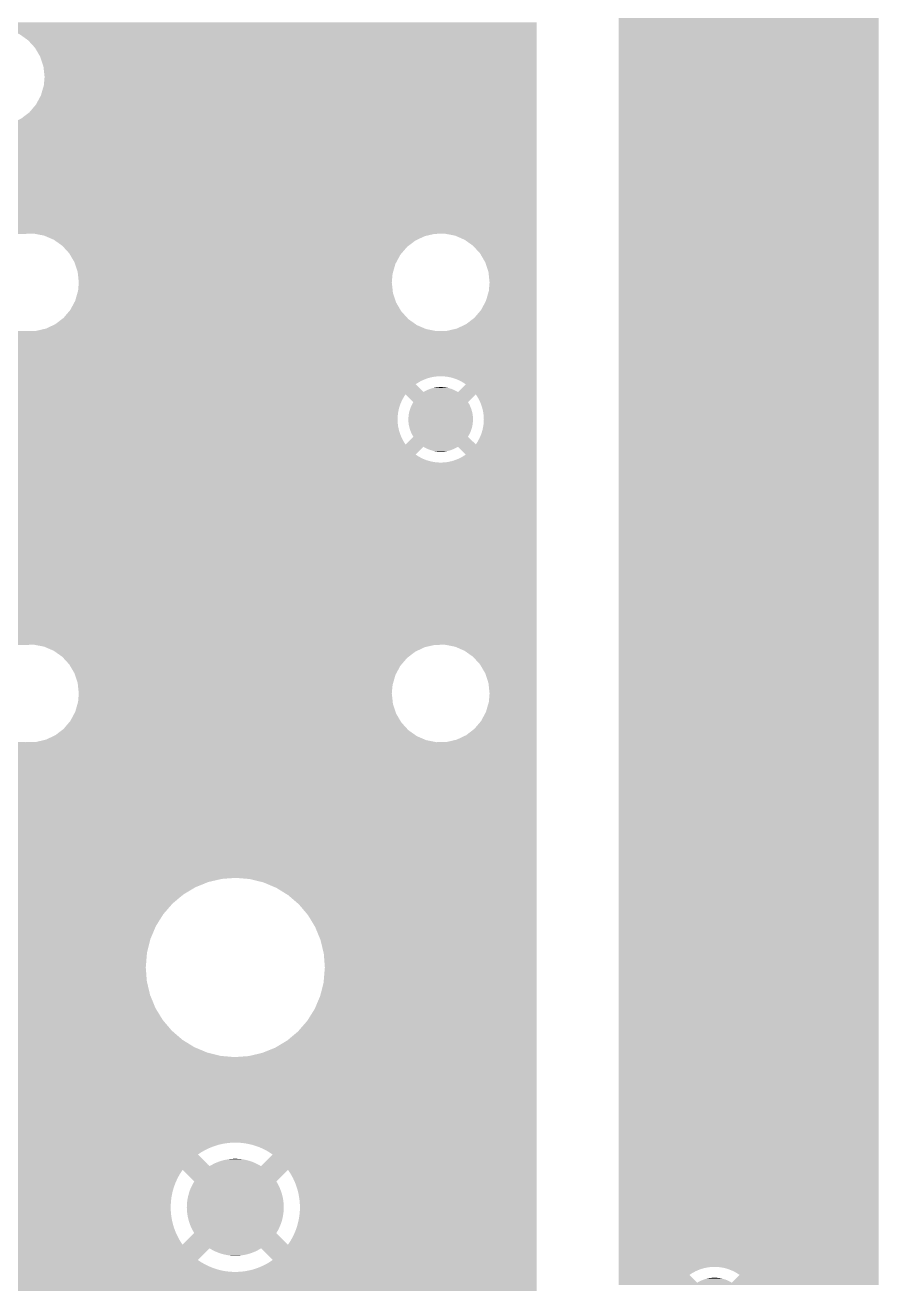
# Model space of a CAD drawing. Extents: x 295 to 953, y 10 to 290.
# Drawn here: x 589.44 to 606.86, y 189.4 to 215.06 of the extents above; entities that cross this region are included whole.
import ezdxf

# ---------------------------------------------------------------- set-up
doc = ezdxf.new("R2010")
doc.units = 0
doc.header["$LTSCALE"] = 5
doc.header["$MEASUREMENT"] = 0
doc.layers.add('GND1', color=7, linetype='CONTINUOUS')

msp = doc.modelspace()

# ---------------------------------------------------------------- linework, layer by layer
at = {"layer": 'GND1'}
for points in [[(601.548, 189.742), (601.548, 221.511), (606.856, 189.742), (606.856, 221.511)], [(530.862, 215.002), (530.759, 215.123), (599.871, 215.002), (599.871, 215.123)], [(589.13, 214.962), (588.923, 215.002), (599.871, 214.962), (599.871, 215.002)], [(589.324, 214.878), (589.13, 214.962), (599.871, 214.878), (599.871, 214.962)], [(589.495, 214.756), (589.324, 214.878), (599.871, 214.756), (599.871, 214.878)], [(589.638, 214.601), (589.495, 214.756), (599.871, 214.601), (599.871, 214.756)], [(589.744, 214.419), (589.638, 214.601), (599.871, 214.419), (599.871, 214.601)], [(589.81, 214.218), (589.744, 214.419), (599.871, 214.218), (599.871, 214.419)], [(589.833, 214.009), (589.81, 214.218), (599.871, 214.009), (599.871, 214.218)], [(589.758, 213.631), (589.817, 213.834), (599.871, 213.631), (599.871, 213.834)], [(589.817, 213.834), (589.833, 214.009), (599.871, 213.834), (599.871, 214.009)], [(589.658, 213.445), (589.758, 213.631), (599.871, 213.445), (599.871, 213.631)], [(589.354, 213.157), (589.522, 213.285), (599.871, 213.157), (599.871, 213.285)], [(589.522, 213.285), (589.658, 213.445), (599.871, 213.285), (599.871, 213.445)], [(588.958, 213.019), (589.163, 213.067), (599.871, 213.019), (599.871, 213.067)], [(589.163, 213.067), (589.354, 213.157), (599.871, 213.067), (599.871, 213.157)], [(586.318, 212.821), (586.254, 213.015), (599.871, 212.821), (599.871, 213.015)], [(586.34, 212.612), (586.318, 212.821), (599.871, 212.612), (599.871, 212.821)], [(588.747, 213.015), (588.958, 213.019), (599.871, 213.015), (599.871, 213.019)], [(586.325, 212.437), (586.34, 212.612), (599.871, 212.437), (599.871, 212.612)], [(586.266, 212.234), (586.325, 212.437), (599.871, 212.234), (599.871, 212.437)], [(586.029, 211.888), (586.166, 212.048), (599.871, 211.888), (599.871, 212.048)], [(586.166, 212.048), (586.266, 212.234), (599.871, 212.048), (599.871, 212.234)], [(585.671, 211.67), (585.862, 211.76), (599.871, 211.67), (599.871, 211.76)], [(585.862, 211.76), (586.029, 211.888), (599.871, 211.76), (599.871, 211.888)], [(525.272, 210.811), (525.272, 211.618), (599.871, 210.811), (599.871, 211.618)], [(585.255, 211.618), (585.466, 211.622), (599.871, 211.618), (599.871, 211.622)], [(585.466, 211.622), (585.671, 211.67), (599.871, 211.622), (599.871, 211.67)], [(577.067, 210.807), (577.048, 210.811), (589.411, 210.807), (589.621, 210.811)], [(589.64, 210.807), (589.621, 210.811), (597.793, 210.807), (598.003, 210.811)], [(589.828, 210.771), (589.64, 210.807), (597.634, 210.771), (597.793, 210.807)], [(589.854, 210.759), (589.828, 210.771), (597.587, 210.759), (597.634, 210.771)], [(590.022, 210.687), (589.854, 210.759), (597.434, 210.687), (597.587, 210.759)], [(598.21, 210.771), (598.003, 210.811), (599.871, 210.771), (599.871, 210.811)], [(598.404, 210.687), (598.21, 210.771), (599.871, 210.687), (599.871, 210.771)], [(590.047, 210.669), (590.022, 210.687), (597.397, 210.669), (597.434, 210.687)], [(590.194, 210.565), (590.047, 210.669), (597.26, 210.565), (597.397, 210.669)], [(590.216, 210.541), (590.194, 210.565), (597.229, 210.541), (597.26, 210.565)], [(590.336, 210.41), (590.216, 210.541), (597.117, 210.41), (597.229, 210.541)], [(598.576, 210.565), (598.404, 210.687), (599.871, 210.565), (599.871, 210.687)], [(598.718, 210.41), (598.576, 210.565), (599.871, 210.41), (599.871, 210.565)], [(590.353, 210.381), (590.336, 210.41), (597.092, 210.381), (597.117, 210.41)], [(590.443, 210.228), (590.353, 210.381), (597.01, 210.228), (597.092, 210.381)], [(590.454, 210.195), (590.443, 210.228), (596.992, 210.195), (597.01, 210.228)], [(598.825, 210.228), (598.718, 210.41), (599.871, 210.228), (599.871, 210.41)], [(598.891, 210.027), (598.825, 210.228), (599.871, 210.027), (599.871, 210.228)], [(590.509, 210.027), (590.454, 210.195), (596.944, 210.027), (596.992, 210.195)], [(590.512, 209.993), (590.509, 210.027), (596.934, 209.993), (596.944, 210.027)], [(590.531, 209.818), (590.512, 209.993), (596.918, 209.818), (596.934, 209.993)], [(598.913, 209.818), (598.891, 210.027), (599.871, 209.818), (599.871, 210.027)], [(590.516, 209.643), (590.531, 209.818), (596.937, 209.643), (596.918, 209.818)], [(598.898, 209.643), (598.913, 209.818), (599.871, 209.643), (599.871, 209.818)], [(590.439, 209.408), (590.457, 209.44), (597.006, 209.408), (596.996, 209.44)], [(590.457, 209.44), (590.505, 209.608), (596.996, 209.44), (596.94, 209.608)], [(590.505, 209.608), (590.516, 209.643), (596.94, 209.608), (596.937, 209.643)], [(598.739, 209.254), (598.839, 209.44), (599.871, 209.254), (599.871, 209.44)], [(598.839, 209.44), (598.898, 209.643), (599.871, 209.44), (599.871, 209.643)], [(590.22, 209.094), (590.332, 209.226), (597.233, 209.094), (597.113, 209.226)], [(590.332, 209.226), (590.357, 209.254), (597.113, 209.226), (597.096, 209.254)], [(590.357, 209.254), (590.439, 209.408), (597.096, 209.254), (597.006, 209.408)], [(598.602, 209.094), (598.739, 209.254), (599.871, 209.094), (599.871, 209.254)], [(589.862, 208.876), (590.015, 208.948), (597.595, 208.876), (597.427, 208.948)], [(590.015, 208.948), (590.053, 208.966), (597.427, 208.948), (597.402, 208.966)], [(590.053, 208.966), (590.189, 209.07), (597.402, 208.966), (597.255, 209.07)], [(590.189, 209.07), (590.22, 209.094), (597.255, 209.07), (597.233, 209.094)], [(598.244, 208.876), (598.435, 208.966), (599.871, 208.876), (599.871, 208.966)], [(598.435, 208.966), (598.602, 209.094), (599.871, 208.966), (599.871, 209.094)], [(540.915, 208.63), (540.852, 208.824), (599.871, 208.63), (599.871, 208.824)], [(576.873, 208.824), (577.084, 208.828), (589.446, 208.824), (589.427, 208.828)], [(589.446, 208.824), (589.657, 208.828), (597.828, 208.824), (597.809, 208.828)], [(589.657, 208.828), (589.815, 208.865), (597.809, 208.828), (597.621, 208.865)], [(589.815, 208.865), (589.862, 208.876), (597.621, 208.865), (597.595, 208.876)], [(597.828, 208.824), (598.039, 208.828), (599.871, 208.824), (599.871, 208.828)], [(598.039, 208.828), (598.244, 208.876), (599.871, 208.828), (599.871, 208.876)], [(540.938, 208.421), (540.915, 208.63), (599.871, 208.421), (599.871, 208.63)], [(540.922, 208.246), (540.938, 208.421), (599.871, 208.246), (599.871, 208.421)], [(540.863, 208.043), (540.922, 208.246), (599.871, 208.043), (599.871, 208.246)], [(540.849, 208.017), (540.863, 208.043), (599.871, 208.017), (599.871, 208.043)], [(577.255, 207.977), (577.048, 208.017), (599.871, 207.977), (599.871, 208.017)], [(577.425, 207.903), (577.255, 207.977), (599.871, 207.903), (599.871, 207.977)], [(577.434, 207.9), (577.425, 207.903), (597.834, 207.9), (597.896, 207.903)], [(577.449, 207.893), (577.434, 207.9), (597.782, 207.893), (597.834, 207.9)], [(598.021, 207.897), (597.959, 207.903), (599.871, 207.897), (599.871, 207.903)], [(598.083, 207.888), (598.021, 207.897), (599.871, 207.888), (599.871, 207.897)], [(577.451, 207.892), (577.449, 207.893), (597.771, 207.892), (597.782, 207.893)], [(577.469, 207.879), (577.451, 207.892), (597.71, 207.879), (597.771, 207.892)], [(577.492, 207.863), (577.469, 207.879), (597.65, 207.863), (597.71, 207.879)], [(577.522, 207.841), (577.492, 207.863), (597.591, 207.841), (597.65, 207.863)], [(577.557, 207.816), (577.522, 207.841), (597.533, 207.816), (597.591, 207.841)], [(577.599, 207.787), (577.557, 207.816), (597.478, 207.787), (597.533, 207.816)], [(577.621, 207.771), (577.599, 207.787), (597.452, 207.771), (597.478, 207.787)], [(577.637, 207.754), (577.621, 207.771), (597.424, 207.754), (597.452, 207.771)], [(577.649, 207.74), (577.637, 207.754), (597.405, 207.74), (597.424, 207.754)], [(577.763, 207.616), (577.649, 207.74), (597.529, 207.616), (597.405, 207.74)], [(597.661, 207.631), (597.694, 207.645), (598.171, 207.631), (598.136, 207.645)], [(597.694, 207.645), (597.712, 207.65), (598.136, 207.645), (598.121, 207.65)], [(597.712, 207.65), (597.746, 207.661), (598.121, 207.65), (598.083, 207.661)], [(597.746, 207.661), (597.765, 207.665), (598.083, 207.661), (598.068, 207.665)], [(597.765, 207.665), (597.799, 207.673), (598.068, 207.665), (598.03, 207.673)], [(597.799, 207.673), (597.82, 207.675), (598.03, 207.673), (598.015, 207.675)], [(597.82, 207.675), (597.853, 207.68), (598.015, 207.675), (597.974, 207.68)], [(597.853, 207.68), (597.879, 207.681), (597.974, 207.68), (597.961, 207.681)], [(597.879, 207.681), (597.907, 207.683), (597.961, 207.681), (597.907, 207.683)], [(598.145, 207.873), (598.083, 207.888), (599.871, 207.873), (599.871, 207.888)], [(598.204, 207.855), (598.145, 207.873), (599.871, 207.855), (599.871, 207.873)], [(598.263, 207.832), (598.204, 207.855), (599.871, 207.832), (599.871, 207.855)], [(598.32, 207.805), (598.263, 207.832), (599.871, 207.805), (599.871, 207.832)], [(598.268, 207.581), (598.427, 207.74), (599.871, 207.581), (599.871, 207.74)], [(598.374, 207.775), (598.32, 207.805), (599.871, 207.775), (599.871, 207.805)], [(598.427, 207.74), (598.374, 207.775), (599.871, 207.74), (599.871, 207.775)], [(577.784, 207.581), (577.763, 207.616), (597.563, 207.581), (597.529, 207.616)], [(577.811, 207.535), (577.784, 207.581), (599.871, 207.535), (599.871, 207.581)], [(577.841, 207.482), (577.811, 207.535), (597.164, 207.482), (597.199, 207.535)], [(577.87, 207.434), (577.841, 207.482), (597.137, 207.434), (597.164, 207.482)], [(577.872, 207.428), (577.87, 207.434), (597.134, 207.428), (597.137, 207.434)], [(577.89, 207.371), (577.872, 207.428), (597.107, 207.371), (597.134, 207.428)], [(597.358, 207.376), (597.199, 207.535), (598.473, 207.376), (598.632, 207.535)], [(597.563, 207.581), (597.595, 207.6), (598.268, 207.581), (598.235, 207.6)], [(597.595, 207.6), (597.612, 207.608), (598.235, 207.6), (598.221, 207.608)], [(597.612, 207.608), (597.644, 207.624), (598.221, 207.608), (598.186, 207.624)], [(597.644, 207.624), (597.661, 207.631), (598.186, 207.624), (598.171, 207.631)], [(598.656, 207.499), (598.632, 207.535), (599.871, 207.499), (599.871, 207.535)], [(598.688, 207.445), (598.656, 207.499), (599.871, 207.445), (599.871, 207.499)], [(598.716, 207.389), (598.688, 207.445), (599.871, 207.389), (599.871, 207.445)], [(598.74, 207.331), (598.716, 207.389), (599.871, 207.331), (599.871, 207.389)], [(577.91, 207.313), (577.89, 207.371), (597.084, 207.313), (597.107, 207.371)], [(577.929, 207.253), (577.91, 207.313), (597.066, 207.253), (597.084, 207.313)], [(577.936, 207.233), (577.929, 207.253), (597.061, 207.233), (597.066, 207.253)], [(577.94, 207.191), (577.936, 207.233), (597.052, 207.191), (597.061, 207.233)], [(577.947, 207.13), (577.94, 207.191), (597.042, 207.13), (597.052, 207.191)], [(577.953, 207.067), (577.947, 207.13), (597.037, 207.067), (597.042, 207.13)], [(597.264, 207.123), (597.265, 207.132), (598.567, 207.123), (598.566, 207.132)], [(597.265, 207.132), (597.274, 207.176), (598.566, 207.132), (598.557, 207.176)], [(597.274, 207.176), (597.277, 207.185), (598.557, 207.176), (598.555, 207.185)], [(597.277, 207.185), (597.289, 207.229), (598.555, 207.185), (598.542, 207.229)], [(597.289, 207.229), (597.292, 207.237), (598.542, 207.229), (598.539, 207.237)], [(597.292, 207.237), (597.308, 207.279), (598.539, 207.237), (598.523, 207.279)], [(597.308, 207.279), (597.312, 207.287), (598.523, 207.279), (598.52, 207.287)], [(597.312, 207.287), (597.331, 207.329), (598.52, 207.287), (598.5, 207.329)], [(597.331, 207.329), (597.335, 207.336), (598.5, 207.329), (598.496, 207.336)], [(597.335, 207.336), (597.358, 207.376), (598.496, 207.336), (598.473, 207.376)], [(598.76, 207.271), (598.74, 207.331), (599.871, 207.271), (599.871, 207.331)], [(598.776, 207.21), (598.76, 207.271), (599.871, 207.21), (599.871, 207.271)], [(598.787, 207.149), (598.776, 207.21), (599.871, 207.149), (599.871, 207.21)], [(598.793, 207.086), (598.787, 207.149), (599.871, 207.086), (599.871, 207.149)], [(577.943, 206.849), (577.945, 206.88), (597.054, 206.849), (597.047, 206.88)], [(577.945, 206.88), (577.951, 206.942), (597.047, 206.88), (597.039, 206.942)], [(577.951, 206.942), (577.956, 207.004), (597.039, 206.942), (597.036, 207.004)], [(577.958, 207.024), (577.953, 207.067), (597.036, 207.024), (597.037, 207.067)], [(577.956, 207.004), (577.958, 207.024), (597.036, 207.004), (597.036, 207.024)], [(597.256, 207.024), (597.258, 207.069), (598.575, 207.024), (598.573, 207.069)], [(597.258, 206.978), (597.256, 207.024), (598.573, 206.978), (598.575, 207.024)], [(597.258, 207.069), (597.259, 207.078), (598.573, 207.069), (598.573, 207.078)], [(597.258, 206.969), (597.258, 206.978), (598.572, 206.969), (598.573, 206.978)], [(597.264, 206.924), (597.258, 206.969), (598.567, 206.924), (598.572, 206.969)], [(597.259, 207.078), (597.264, 207.123), (598.573, 207.078), (598.567, 207.123)], [(597.265, 206.915), (597.264, 206.924), (598.566, 206.915), (598.567, 206.924)], [(597.274, 206.871), (597.265, 206.915), (598.557, 206.871), (598.566, 206.915)], [(597.276, 206.862), (597.274, 206.871), (598.555, 206.862), (598.557, 206.871)], [(598.779, 206.856), (598.789, 206.918), (599.871, 206.856), (599.871, 206.918)], [(598.789, 206.918), (598.795, 206.98), (599.871, 206.918), (599.871, 206.98)], [(598.796, 207.024), (598.793, 207.086), (599.871, 207.024), (599.871, 207.086)], [(598.795, 206.98), (598.796, 207.024), (599.871, 206.98), (599.871, 207.024)], [(577.851, 206.586), (577.881, 206.641), (597.152, 206.586), (597.123, 206.641)], [(577.881, 206.641), (577.884, 206.646), (597.123, 206.641), (597.121, 206.646)], [(577.884, 206.646), (577.899, 206.699), (597.121, 206.646), (597.098, 206.699)], [(577.899, 206.699), (577.916, 206.758), (597.098, 206.699), (597.077, 206.758)], [(577.916, 206.758), (577.934, 206.818), (597.077, 206.758), (597.06, 206.818)], [(577.934, 206.818), (577.943, 206.849), (597.06, 206.818), (597.054, 206.849)], [(597.199, 206.513), (597.358, 206.671), (598.632, 206.513), (598.473, 206.671)], [(597.289, 206.819), (597.276, 206.862), (598.542, 206.819), (598.555, 206.862)], [(597.292, 206.81), (597.289, 206.819), (598.539, 206.81), (598.542, 206.819)], [(597.308, 206.768), (597.292, 206.81), (598.523, 206.768), (598.539, 206.81)], [(597.311, 206.76), (597.308, 206.768), (598.519, 206.76), (598.523, 206.768)], [(597.331, 206.719), (597.311, 206.76), (598.5, 206.719), (598.519, 206.76)], [(597.335, 206.711), (597.331, 206.719), (598.496, 206.711), (598.5, 206.719)], [(597.358, 206.672), (597.335, 206.711), (598.473, 206.672), (598.496, 206.711)], [(597.358, 206.671), (597.358, 206.672), (598.473, 206.671), (598.473, 206.672)], [(598.667, 206.565), (598.697, 206.62), (599.871, 206.565), (599.871, 206.62)], [(598.697, 206.62), (598.724, 206.676), (599.871, 206.62), (599.871, 206.676)], [(598.724, 206.676), (598.747, 206.735), (599.871, 206.676), (599.871, 206.735)], [(598.747, 206.735), (598.765, 206.795), (599.871, 206.735), (599.871, 206.795)], [(598.765, 206.795), (598.779, 206.856), (599.871, 206.795), (599.871, 206.856)], [(577.653, 206.307), (577.784, 206.46), (597.405, 206.307), (597.558, 206.46)], [(577.784, 206.46), (577.787, 206.466), (597.558, 206.46), (597.563, 206.466)], [(577.787, 206.466), (577.812, 206.513), (599.871, 206.466), (599.871, 206.513)], [(577.812, 206.513), (577.823, 206.532), (597.199, 206.513), (597.185, 206.532)], [(577.823, 206.532), (577.851, 206.586), (597.185, 206.532), (597.152, 206.586)], [(597.596, 206.447), (597.563, 206.466), (598.236, 206.447), (598.268, 206.466)], [(597.611, 206.439), (597.596, 206.447), (598.219, 206.439), (598.236, 206.447)], [(597.645, 206.423), (597.611, 206.439), (598.187, 206.423), (598.219, 206.439)], [(597.66, 206.416), (597.645, 206.423), (598.17, 206.416), (598.187, 206.423)], [(597.695, 206.403), (597.66, 206.416), (598.137, 206.403), (598.17, 206.416)], [(597.711, 206.397), (597.695, 206.403), (598.119, 206.397), (598.137, 206.403)], [(597.748, 206.386), (597.711, 206.397), (598.085, 206.386), (598.119, 206.397)], [(597.763, 206.382), (597.748, 206.386), (598.066, 206.382), (598.085, 206.386)], [(597.801, 206.375), (597.763, 206.382), (598.032, 206.375), (598.066, 206.382)], [(597.816, 206.372), (597.801, 206.375), (598.011, 206.372), (598.032, 206.375)], [(597.857, 206.367), (597.816, 206.372), (597.978, 206.367), (598.011, 206.372)], [(597.87, 206.366), (597.857, 206.367), (597.952, 206.366), (597.978, 206.367)], [(597.924, 206.364), (597.87, 206.366), (597.924, 206.364), (597.952, 206.366)], [(598.427, 206.307), (598.268, 206.466), (599.871, 206.307), (599.871, 206.466)], [(598.632, 206.513), (598.667, 206.565), (599.871, 206.513), (599.871, 206.565)], [(577.289, 206.082), (577.42, 206.144), (599.871, 206.082), (599.871, 206.144)], [(577.42, 206.144), (577.422, 206.145), (597.935, 206.144), (597.872, 206.145)], [(577.422, 206.145), (577.433, 206.15), (597.872, 206.145), (597.81, 206.15)], [(577.433, 206.15), (577.454, 206.16), (597.81, 206.15), (597.748, 206.16)], [(577.454, 206.16), (577.48, 206.172), (597.748, 206.16), (597.695, 206.172)], [(577.48, 206.172), (577.482, 206.174), (597.695, 206.172), (597.687, 206.174)], [(577.482, 206.174), (577.506, 206.192), (597.687, 206.174), (597.627, 206.192)], [(577.506, 206.192), (577.536, 206.215), (597.627, 206.192), (597.568, 206.215)], [(577.536, 206.215), (577.571, 206.242), (597.568, 206.215), (597.511, 206.242)], [(577.571, 206.242), (577.611, 206.273), (597.511, 206.242), (597.457, 206.273)], [(577.611, 206.273), (577.647, 206.3), (597.457, 206.273), (597.415, 206.3)], [(577.647, 206.3), (577.653, 206.307), (597.415, 206.3), (597.405, 206.307)], [(597.935, 206.144), (597.997, 206.147), (599.871, 206.144), (599.871, 206.147)], [(597.997, 206.147), (598.06, 206.155), (599.871, 206.147), (599.871, 206.155)], [(598.06, 206.155), (598.121, 206.168), (599.871, 206.155), (599.871, 206.168)], [(598.121, 206.168), (598.182, 206.185), (599.871, 206.168), (599.871, 206.185)], [(598.182, 206.185), (598.241, 206.206), (599.871, 206.185), (599.871, 206.206)], [(598.241, 206.206), (598.298, 206.231), (599.871, 206.206), (599.871, 206.231)], [(598.298, 206.231), (598.353, 206.26), (599.871, 206.231), (599.871, 206.26)], [(598.353, 206.26), (598.407, 206.293), (599.871, 206.26), (599.871, 206.293)], [(598.407, 206.293), (598.427, 206.307), (599.871, 206.293), (599.871, 206.307)], [(525.272, 205.223), (525.272, 206.03), (599.871, 205.223), (599.871, 206.03)], [(576.873, 206.03), (577.084, 206.034), (599.871, 206.03), (599.871, 206.034)], [(577.084, 206.034), (577.289, 206.082), (599.871, 206.034), (599.871, 206.082)], [(585.637, 205.183), (585.43, 205.223), (599.871, 205.183), (599.871, 205.223)], [(585.831, 205.099), (585.637, 205.183), (599.871, 205.099), (599.871, 205.183)], [(586.003, 204.977), (585.831, 205.099), (599.871, 204.977), (599.871, 205.099)], [(586.145, 204.822), (586.003, 204.977), (599.871, 204.822), (599.871, 204.977)], [(586.252, 204.64), (586.145, 204.822), (599.871, 204.64), (599.871, 204.822)], [(586.318, 204.439), (586.252, 204.64), (599.871, 204.439), (599.871, 204.64)], [(586.34, 204.23), (586.318, 204.439), (599.871, 204.23), (599.871, 204.439)], [(586.266, 203.852), (586.325, 204.055), (599.871, 203.852), (599.871, 204.055)], [(586.325, 204.055), (586.34, 204.23), (599.871, 204.055), (599.871, 204.23)], [(586.166, 203.666), (586.266, 203.852), (599.871, 203.666), (599.871, 203.852)], [(586.029, 203.506), (586.166, 203.666), (599.871, 203.506), (599.871, 203.666)], [(585.466, 203.24), (585.671, 203.288), (599.871, 203.24), (599.871, 203.288)], [(585.671, 203.288), (585.862, 203.378), (599.871, 203.288), (599.871, 203.378)], [(585.862, 203.378), (586.029, 203.506), (599.871, 203.378), (599.871, 203.506)], [(531.268, 203.117), (531.239, 203.236), (599.871, 203.117), (599.871, 203.236)], [(531.29, 202.833), (531.268, 203.117), (599.871, 202.833), (599.871, 203.117)], [(585.255, 203.236), (585.466, 203.24), (599.871, 203.236), (599.871, 203.24)], [(531.264, 202.525), (531.29, 202.833), (599.871, 202.525), (599.871, 202.833)], [(531.24, 202.429), (531.264, 202.525), (599.871, 202.429), (599.871, 202.525)], [(577.067, 202.425), (577.048, 202.429), (589.411, 202.425), (589.621, 202.429)], [(589.64, 202.425), (589.621, 202.429), (597.793, 202.425), (598.003, 202.429)], [(589.828, 202.389), (589.64, 202.425), (597.634, 202.389), (597.793, 202.425)], [(589.854, 202.377), (589.828, 202.389), (597.587, 202.377), (597.634, 202.389)], [(590.022, 202.305), (589.854, 202.377), (597.434, 202.305), (597.587, 202.377)], [(590.047, 202.287), (590.022, 202.305), (597.397, 202.287), (597.434, 202.305)], [(590.194, 202.183), (590.047, 202.287), (597.26, 202.183), (597.397, 202.287)], [(598.21, 202.389), (598.003, 202.429), (599.871, 202.389), (599.871, 202.429)], [(598.404, 202.305), (598.21, 202.389), (599.871, 202.305), (599.871, 202.389)], [(598.576, 202.183), (598.404, 202.305), (599.871, 202.183), (599.871, 202.305)], [(590.216, 202.159), (590.194, 202.183), (597.229, 202.159), (597.26, 202.183)], [(590.336, 202.028), (590.216, 202.159), (597.117, 202.028), (597.229, 202.159)], [(590.353, 201.999), (590.336, 202.028), (597.092, 201.999), (597.117, 202.028)], [(590.443, 201.846), (590.353, 201.999), (597.01, 201.846), (597.092, 201.999)], [(598.718, 202.028), (598.576, 202.183), (599.871, 202.028), (599.871, 202.183)], [(598.825, 201.846), (598.718, 202.028), (599.871, 201.846), (599.871, 202.028)], [(590.454, 201.813), (590.443, 201.846), (596.992, 201.813), (597.01, 201.846)], [(590.509, 201.645), (590.454, 201.813), (596.944, 201.645), (596.992, 201.813)], [(598.891, 201.645), (598.825, 201.846), (599.871, 201.645), (599.871, 201.846)], [(590.512, 201.611), (590.509, 201.645), (596.934, 201.611), (596.944, 201.645)], [(590.531, 201.436), (590.512, 201.611), (596.918, 201.436), (596.934, 201.611)], [(598.913, 201.436), (598.891, 201.645), (599.871, 201.436), (599.871, 201.645)], [(590.457, 201.058), (590.505, 201.226), (596.996, 201.058), (596.94, 201.226)], [(590.505, 201.226), (590.516, 201.261), (596.94, 201.226), (596.937, 201.261)], [(590.516, 201.261), (590.531, 201.436), (596.937, 201.261), (596.918, 201.436)], [(598.839, 201.058), (598.898, 201.261), (599.871, 201.058), (599.871, 201.261)], [(598.898, 201.261), (598.913, 201.436), (599.871, 201.261), (599.871, 201.436)], [(590.357, 200.872), (590.439, 201.026), (597.096, 200.872), (597.006, 201.026)], [(590.439, 201.026), (590.457, 201.058), (597.006, 201.026), (596.996, 201.058)], [(598.739, 200.872), (598.839, 201.058), (599.871, 200.872), (599.871, 201.058)], [(590.189, 200.688), (590.22, 200.712), (597.255, 200.688), (597.233, 200.712)], [(590.22, 200.712), (590.332, 200.844), (597.233, 200.712), (597.113, 200.844)], [(590.332, 200.844), (590.357, 200.872), (597.113, 200.844), (597.096, 200.872)], [(598.435, 200.584), (598.602, 200.712), (599.871, 200.584), (599.871, 200.712)], [(598.602, 200.712), (598.739, 200.872), (599.871, 200.712), (599.871, 200.872)], [(589.657, 200.446), (589.815, 200.483), (597.809, 200.446), (597.621, 200.483)], [(589.815, 200.483), (589.862, 200.494), (597.621, 200.483), (597.595, 200.494)], [(589.862, 200.494), (590.015, 200.566), (597.595, 200.494), (597.427, 200.566)], [(590.015, 200.566), (590.053, 200.584), (597.427, 200.566), (597.402, 200.584)], [(590.053, 200.584), (590.189, 200.688), (597.402, 200.584), (597.255, 200.688)], [(598.039, 200.446), (598.244, 200.494), (599.871, 200.446), (599.871, 200.494)], [(598.244, 200.494), (598.435, 200.584), (599.871, 200.494), (599.871, 200.584)], [(525.272, 199.161), (525.272, 200.442), (599.871, 199.161), (599.871, 200.442)], [(576.873, 200.442), (577.084, 200.446), (589.446, 200.442), (589.427, 200.446)], [(589.446, 200.442), (589.657, 200.446), (597.828, 200.442), (597.809, 200.446)], [(597.828, 200.442), (598.039, 200.446), (599.871, 200.442), (599.871, 200.446)], [(529.759, 199.137), (529.474, 199.161), (599.871, 199.137), (599.871, 199.161)], [(530.036, 199.069), (529.759, 199.137), (599.871, 199.069), (599.871, 199.137)], [(530.299, 198.958), (530.036, 199.069), (599.871, 198.958), (599.871, 199.069)], [(530.542, 198.808), (530.299, 198.958), (599.871, 198.808), (599.871, 198.958)], [(530.759, 198.622), (530.542, 198.808), (599.871, 198.622), (599.871, 198.808)], [(530.944, 198.404), (530.759, 198.622), (599.871, 198.404), (599.871, 198.622)], [(531.092, 198.161), (530.944, 198.404), (599.871, 198.161), (599.871, 198.404)], [(531.107, 198.124), (531.092, 198.161), (599.871, 198.124), (599.871, 198.161)], [(540.744, 198.118), (540.682, 198.124), (599.871, 198.118), (599.871, 198.124)], [(540.806, 198.109), (540.744, 198.118), (599.871, 198.109), (599.871, 198.118)], [(540.868, 198.094), (540.806, 198.109), (599.871, 198.094), (599.871, 198.109)], [(540.927, 198.076), (540.868, 198.094), (599.871, 198.076), (599.871, 198.094)], [(540.986, 198.053), (540.927, 198.076), (599.871, 198.053), (599.871, 198.076)], [(541.043, 198.026), (540.986, 198.053), (599.871, 198.026), (599.871, 198.053)], [(540.991, 197.802), (541.15, 197.961), (599.871, 197.802), (599.871, 197.961)], [(541.097, 197.996), (541.043, 198.026), (599.871, 197.996), (599.871, 198.026)], [(541.15, 197.961), (541.097, 197.996), (599.871, 197.961), (599.871, 197.996)], [(531.235, 197.756), (531.224, 197.802), (599.871, 197.756), (599.871, 197.802)], [(541.379, 197.72), (541.355, 197.756), (599.871, 197.72), (599.871, 197.756)], [(541.406, 197.675), (541.379, 197.72), (599.871, 197.675), (599.871, 197.72)], [(541.411, 197.666), (541.406, 197.675), (593.609, 197.666), (593.736, 197.675)], [(541.417, 197.654), (541.411, 197.666), (593.451, 197.654), (593.609, 197.666)], [(541.439, 197.61), (541.417, 197.654), (593.259, 197.61), (593.451, 197.654)], [(594.021, 197.651), (593.736, 197.675), (599.871, 197.651), (599.871, 197.675)], [(594.298, 197.583), (594.021, 197.651), (599.871, 197.583), (599.871, 197.651)], [(541.448, 197.59), (541.439, 197.61), (593.173, 197.59), (593.259, 197.61)], [(541.463, 197.552), (541.448, 197.59), (593.079, 197.552), (593.173, 197.59)], [(541.483, 197.492), (541.463, 197.552), (592.932, 197.492), (593.079, 197.552)], [(541.486, 197.482), (541.483, 197.492), (592.908, 197.482), (592.932, 197.492)], [(541.499, 197.431), (541.486, 197.482), (592.823, 197.431), (592.908, 197.482)], [(541.51, 197.37), (541.499, 197.431), (592.721, 197.37), (592.823, 197.431)], [(594.561, 197.472), (594.298, 197.583), (599.871, 197.472), (599.871, 197.583)], [(594.804, 197.322), (594.561, 197.472), (599.871, 197.322), (599.871, 197.472)], [(541.502, 197.077), (541.512, 197.139), (592.379, 197.077), (592.433, 197.139)], [(541.513, 197.335), (541.51, 197.37), (592.664, 197.335), (592.721, 197.37)], [(541.512, 197.139), (541.513, 197.152), (592.433, 197.139), (592.445, 197.152)], [(541.516, 197.307), (541.513, 197.335), (592.63, 197.307), (592.664, 197.335)], [(541.513, 197.152), (541.518, 197.201), (592.445, 197.152), (592.504, 197.201)], [(541.519, 197.245), (541.516, 197.307), (592.555, 197.245), (592.63, 197.307)], [(541.518, 197.201), (541.519, 197.245), (592.504, 197.201), (592.555, 197.245)], [(595.021, 197.136), (594.804, 197.322), (599.871, 197.136), (599.871, 197.322)], [(595.206, 196.918), (595.021, 197.136), (599.871, 196.918), (599.871, 197.136)], [(541.421, 196.841), (541.447, 196.897), (592.197, 196.841), (592.233, 196.897)], [(541.447, 196.897), (541.462, 196.936), (592.233, 196.897), (592.257, 196.936)], [(541.462, 196.936), (541.47, 196.956), (592.257, 196.936), (592.274, 196.956)], [(541.47, 196.956), (541.488, 197.016), (592.274, 196.956), (592.326, 197.016)], [(541.488, 197.016), (541.502, 197.077), (592.326, 197.016), (592.379, 197.077)], [(595.354, 196.674), (595.206, 196.918), (599.871, 196.674), (599.871, 196.918)], [(559.793, 196.801), (559.586, 196.841), (592.172, 196.801), (592.197, 196.841)], [(559.963, 196.727), (559.793, 196.801), (592.126, 196.727), (592.172, 196.801)], [(565.192, 196.721), (565.129, 196.727), (592.122, 196.721), (592.126, 196.727)], [(565.254, 196.712), (565.192, 196.721), (592.116, 196.712), (592.122, 196.721)], [(565.315, 196.697), (565.254, 196.712), (592.107, 196.697), (592.116, 196.712)], [(565.324, 196.694), (565.315, 196.697), (592.105, 196.694), (592.107, 196.697)], [(565.375, 196.679), (565.324, 196.694), (592.099, 196.679), (592.105, 196.694)], [(565.433, 196.656), (565.375, 196.679), (592.089, 196.656), (592.099, 196.679)], [(565.49, 196.629), (565.433, 196.656), (592.078, 196.629), (592.089, 196.656)], [(565.545, 196.599), (565.49, 196.629), (592.064, 196.599), (592.078, 196.629)], [(595.463, 196.41), (595.354, 196.674), (599.871, 196.41), (599.871, 196.674)], [(560.348, 196.359), (560.321, 196.405), (591.975, 196.359), (591.986, 196.405)], [(565.438, 196.405), (565.465, 196.432), (591.986, 196.405), (591.993, 196.432)], [(565.465, 196.432), (565.597, 196.564), (591.993, 196.432), (592.05, 196.564)], [(565.597, 196.564), (565.545, 196.599), (592.05, 196.564), (592.064, 196.599)], [(565.827, 196.323), (565.803, 196.359), (591.966, 196.323), (591.975, 196.359)], [(595.53, 196.132), (595.463, 196.41), (599.871, 196.132), (599.871, 196.41)], [(565.859, 196.269), (565.827, 196.323), (591.952, 196.269), (591.966, 196.323)], [(565.887, 196.213), (565.859, 196.269), (591.938, 196.213), (591.952, 196.269)], [(565.911, 196.155), (565.887, 196.213), (591.923, 196.155), (591.938, 196.213)], [(565.931, 196.095), (565.911, 196.155), (591.918, 196.095), (591.923, 196.155)], [(565.946, 196.034), (565.931, 196.095), (591.913, 196.034), (591.918, 196.095)], [(595.552, 195.848), (595.53, 196.132), (599.871, 195.848), (599.871, 196.132)], [(565.957, 195.973), (565.946, 196.034), (591.908, 195.973), (591.913, 196.034)], [(565.964, 195.91), (565.957, 195.973), (591.903, 195.91), (591.908, 195.973)], [(565.966, 195.848), (565.964, 195.91), (591.897, 195.848), (591.903, 195.91)], [(565.965, 195.804), (565.966, 195.848), (591.901, 195.804), (591.897, 195.848)], [(595.526, 195.54), (595.552, 195.848), (599.871, 195.54), (599.871, 195.848)], [(565.919, 195.563), (565.936, 195.619), (591.92, 195.563), (591.915, 195.619)], [(565.936, 195.619), (565.95, 195.68), (591.915, 195.619), (591.91, 195.68)], [(565.95, 195.68), (565.96, 195.742), (591.91, 195.68), (591.906, 195.742)], [(565.96, 195.742), (565.965, 195.804), (591.906, 195.742), (591.901, 195.804)], [(560.324, 195.29), (560.349, 195.337), (591.985, 195.29), (591.974, 195.337)], [(565.803, 195.337), (565.837, 195.389), (591.974, 195.337), (591.961, 195.389)], [(565.837, 195.389), (565.868, 195.444), (591.961, 195.389), (591.948, 195.444)], [(565.868, 195.444), (565.895, 195.5), (591.948, 195.444), (591.935, 195.5)], [(565.895, 195.5), (565.917, 195.559), (591.935, 195.5), (591.921, 195.559)], [(565.917, 195.559), (565.919, 195.563), (591.921, 195.559), (591.92, 195.563)], [(595.456, 195.263), (595.526, 195.54), (599.871, 195.263), (599.871, 195.54)], [(565.443, 195.285), (565.438, 195.29), (591.986, 195.285), (591.985, 195.29)], [(565.597, 195.131), (565.443, 195.285), (592.05, 195.131), (591.986, 195.285)], [(565.468, 195.055), (565.524, 195.084), (592.081, 195.055), (592.069, 195.084)], [(565.524, 195.084), (565.577, 195.117), (592.069, 195.084), (592.055, 195.117)], [(565.577, 195.117), (565.597, 195.131), (592.055, 195.117), (592.05, 195.131)], [(595.344, 195.001), (595.456, 195.263), (599.871, 195.001), (599.871, 195.263)], [(525.272, 194.777), (525.272, 194.854), (592.244, 194.777), (592.197, 194.854)], [(559.41, 194.854), (559.621, 194.858), (592.197, 194.854), (592.194, 194.858)], [(559.621, 194.858), (559.826, 194.906), (592.194, 194.858), (592.165, 194.906)], [(559.826, 194.906), (559.958, 194.968), (592.165, 194.906), (592.127, 194.968)], [(565.105, 194.968), (565.168, 194.971), (592.127, 194.968), (592.125, 194.971)], [(565.168, 194.971), (565.23, 194.979), (592.125, 194.971), (592.12, 194.979)], [(565.23, 194.979), (565.292, 194.992), (592.12, 194.979), (592.113, 194.992)], [(565.292, 194.992), (565.352, 195.009), (592.113, 194.992), (592.102, 195.009)], [(565.352, 195.009), (565.387, 195.021), (592.102, 195.009), (592.095, 195.021)], [(565.387, 195.021), (565.411, 195.03), (592.095, 195.021), (592.091, 195.03)], [(565.411, 195.03), (565.468, 195.055), (592.091, 195.03), (592.081, 195.055)], [(595.192, 194.759), (595.344, 195.001), (599.871, 194.759), (599.871, 195.001)], [(525.272, 194.56), (525.272, 194.777), (592.428, 194.56), (592.244, 194.777)], [(525.272, 194.373), (525.272, 194.56), (592.645, 194.373), (592.428, 194.56)], [(595.004, 194.543), (595.192, 194.759), (599.871, 194.543), (599.871, 194.759)], [(525.272, 194.223), (525.272, 194.373), (592.888, 194.223), (592.645, 194.373)], [(594.541, 194.213), (594.786, 194.36), (599.871, 194.213), (599.871, 194.36)], [(594.786, 194.36), (595.004, 194.543), (599.871, 194.36), (599.871, 194.543)], [(525.272, 194.113), (525.272, 194.223), (593.151, 194.113), (592.888, 194.223)], [(525.272, 194.044), (525.272, 194.113), (593.429, 194.044), (593.151, 194.113)], [(525.272, 194.02), (525.272, 194.044), (593.713, 194.02), (593.429, 194.044)], [(593.713, 194.02), (593.998, 194.041), (599.871, 194.02), (599.871, 194.041)], [(593.998, 194.041), (594.276, 194.106), (599.871, 194.041), (599.871, 194.106)], [(594.276, 194.106), (594.541, 194.213), (599.871, 194.106), (599.871, 194.213)], [(525.272, 193.663), (525.272, 194.02), (599.871, 193.663), (599.871, 194.02)], [(529.759, 193.639), (529.474, 193.663), (599.871, 193.639), (599.871, 193.663)], [(530.036, 193.57), (529.759, 193.639), (599.871, 193.57), (599.871, 193.639)], [(530.299, 193.46), (530.036, 193.57), (599.871, 193.46), (599.871, 193.57)], [(530.542, 193.31), (530.299, 193.46), (599.871, 193.31), (599.871, 193.46)], [(530.759, 193.123), (530.542, 193.31), (599.871, 193.123), (599.871, 193.31)], [(530.944, 192.906), (530.759, 193.123), (599.871, 192.906), (599.871, 193.123)], [(531.092, 192.662), (530.944, 192.906), (599.871, 192.662), (599.871, 192.906)], [(531.201, 192.398), (531.092, 192.662), (599.871, 192.398), (599.871, 192.662)], [(531.23, 192.277), (531.201, 192.398), (599.871, 192.277), (599.871, 192.398)], [(531.231, 192.272), (531.23, 192.277), (593.617, 192.272), (593.694, 192.277)], [(531.233, 192.264), (531.231, 192.272), (593.541, 192.264), (593.617, 192.272)], [(531.236, 192.251), (531.233, 192.264), (593.465, 192.251), (593.541, 192.264)], [(531.24, 192.234), (531.236, 192.251), (593.39, 192.234), (593.465, 192.251)], [(593.771, 192.276), (593.694, 192.277), (599.871, 192.276), (599.871, 192.277)], [(593.847, 192.271), (593.771, 192.276), (599.871, 192.271), (599.871, 192.276)], [(593.924, 192.262), (593.847, 192.271), (599.871, 192.262), (599.871, 192.271)], [(593.999, 192.248), (593.924, 192.262), (599.871, 192.248), (599.871, 192.262)], [(594.074, 192.23), (593.999, 192.248), (599.871, 192.23), (599.871, 192.248)], [(531.245, 192.212), (531.24, 192.234), (593.317, 192.212), (593.39, 192.234)], [(531.252, 192.186), (531.245, 192.212), (593.245, 192.186), (593.317, 192.212)], [(531.259, 192.156), (531.252, 192.186), (593.174, 192.156), (593.245, 192.186)], [(531.267, 192.122), (531.259, 192.156), (593.105, 192.122), (593.174, 192.156)], [(531.268, 192.12), (531.267, 192.122), (593.101, 192.12), (593.105, 192.122)], [(531.27, 192.084), (531.268, 192.12), (593.038, 192.084), (593.101, 192.12)], [(531.274, 192.042), (531.27, 192.084), (592.974, 192.042), (593.038, 192.084)], [(531.274, 192.034), (531.274, 192.042), (592.961, 192.034), (592.974, 192.042)], [(531.29, 191.835), (531.274, 192.034), (593.159, 191.835), (592.961, 192.034)], [(594.147, 192.207), (594.074, 192.23), (599.871, 192.207), (599.871, 192.23)], [(594.219, 192.181), (594.147, 192.207), (599.871, 192.181), (599.871, 192.207)], [(594.289, 192.15), (594.219, 192.181), (599.871, 192.15), (599.871, 192.181)], [(594.25, 191.796), (594.488, 192.033), (599.871, 191.796), (599.871, 192.033)], [(594.358, 192.115), (594.289, 192.15), (599.871, 192.115), (599.871, 192.15)], [(594.424, 192.076), (594.358, 192.115), (599.871, 192.076), (599.871, 192.115)], [(594.488, 192.033), (594.424, 192.076), (599.871, 192.033), (599.871, 192.076)], [(531.28, 191.721), (531.286, 191.796), (599.871, 191.721), (599.871, 191.796)], [(531.286, 191.796), (531.29, 191.835), (593.199, 191.796), (593.159, 191.835)], [(593.199, 191.796), (593.237, 191.819), (594.25, 191.796), (594.211, 191.819)], [(593.237, 191.819), (593.257, 191.829), (594.211, 191.819), (594.193, 191.829)], [(593.257, 191.829), (593.296, 191.849), (594.193, 191.829), (594.152, 191.849)], [(593.296, 191.849), (593.317, 191.859), (594.152, 191.849), (594.133, 191.859)], [(593.317, 191.859), (593.357, 191.876), (594.133, 191.859), (594.091, 191.876)], [(593.357, 191.876), (593.379, 191.884), (594.091, 191.876), (594.072, 191.884)], [(593.379, 191.884), (593.419, 191.899), (594.072, 191.884), (594.028, 191.899)], [(593.419, 191.899), (593.442, 191.905), (594.028, 191.899), (594.009, 191.905)], [(593.442, 191.905), (593.483, 191.917), (594.009, 191.905), (593.964, 191.917)], [(593.483, 191.917), (593.507, 191.922), (593.964, 191.917), (593.944, 191.922)], [(593.507, 191.922), (593.548, 191.931), (593.944, 191.922), (593.898, 191.931)], [(593.548, 191.931), (593.573, 191.935), (593.898, 191.931), (593.879, 191.935)], [(593.573, 191.935), (593.614, 191.941), (593.879, 191.935), (593.831, 191.941)], [(593.614, 191.941), (593.642, 191.943), (593.831, 191.941), (593.813, 191.943)], [(593.642, 191.943), (593.68, 191.946), (593.813, 191.943), (593.76, 191.946)], [(593.68, 191.946), (593.747, 191.947), (593.76, 191.946), (593.747, 191.947)], [(531.245, 191.453), (531.262, 191.523), (592.502, 191.453), (592.533, 191.523)], [(531.262, 191.523), (531.264, 191.528), (592.533, 191.523), (592.535, 191.528)], [(531.264, 191.528), (531.269, 191.591), (592.535, 191.528), (592.568, 191.591)], [(531.269, 191.591), (531.275, 191.658), (592.568, 191.591), (592.607, 191.658)], [(531.275, 191.658), (531.28, 191.721), (592.607, 191.658), (592.649, 191.721)], [(592.887, 191.484), (592.649, 191.721), (594.562, 191.484), (594.8, 191.721)], [(592.876, 191.465), (592.887, 191.484), (594.574, 191.465), (594.562, 191.484)], [(594.826, 191.683), (594.8, 191.721), (599.871, 191.683), (599.871, 191.721)], [(594.866, 191.618), (594.826, 191.683), (599.871, 191.618), (599.871, 191.683)], [(594.903, 191.55), (594.866, 191.618), (599.871, 191.55), (599.871, 191.618)], [(594.935, 191.481), (594.903, 191.55), (599.871, 191.481), (599.871, 191.55)], [(594.964, 191.409), (594.935, 191.481), (599.871, 191.409), (599.871, 191.481)], [(531.154, 191.157), (531.186, 191.233), (592.421, 191.157), (592.435, 191.233)], [(531.186, 191.233), (531.194, 191.251), (592.435, 191.233), (592.439, 191.251)], [(531.194, 191.251), (531.208, 191.307), (592.439, 191.251), (592.453, 191.307)], [(531.208, 191.307), (531.227, 191.381), (592.453, 191.307), (592.475, 191.381)], [(531.227, 191.381), (531.245, 191.453), (592.475, 191.381), (592.502, 191.453)], [(592.76, 191.178), (592.772, 191.221), (594.688, 191.178), (594.678, 191.221)], [(592.772, 191.221), (592.777, 191.242), (594.678, 191.221), (594.671, 191.242)], [(592.777, 191.242), (592.791, 191.284), (594.671, 191.242), (594.658, 191.284)], [(592.791, 191.284), (592.798, 191.305), (594.658, 191.284), (594.65, 191.305)], [(592.798, 191.305), (592.815, 191.346), (594.65, 191.305), (594.634, 191.346)], [(592.815, 191.346), (592.824, 191.367), (594.634, 191.346), (594.625, 191.367)], [(592.824, 191.367), (592.844, 191.407), (594.625, 191.367), (594.606, 191.407)], [(592.844, 191.407), (592.853, 191.426), (594.606, 191.407), (594.595, 191.426)], [(592.853, 191.426), (592.876, 191.465), (594.595, 191.426), (594.574, 191.465)], [(594.988, 191.337), (594.964, 191.409), (599.871, 191.337), (599.871, 191.409)], [(595.008, 191.262), (594.988, 191.337), (599.871, 191.262), (599.871, 191.337)], [(595.023, 191.187), (595.008, 191.262), (599.871, 191.187), (599.871, 191.262)], [(531.043, 190.927), (531.082, 190.989), (592.406, 190.927), (592.407, 190.989)], [(531.082, 190.989), (531.088, 191.004), (592.407, 190.989), (592.407, 191.004)], [(531.088, 191.004), (531.121, 191.081), (592.407, 191.004), (592.412, 191.081)], [(531.121, 191.081), (531.154, 191.157), (592.412, 191.081), (592.421, 191.157)], [(592.735, 190.958), (592.736, 190.98), (594.714, 190.958), (594.713, 190.98)], [(592.736, 190.936), (592.735, 190.958), (594.713, 190.936), (594.714, 190.958)], [(592.736, 190.98), (592.738, 191.025), (594.713, 190.98), (594.711, 191.025)], [(592.738, 191.025), (592.739, 191.047), (594.711, 191.025), (594.709, 191.047)], [(592.739, 191.047), (592.745, 191.091), (594.709, 191.047), (594.705, 191.091)], [(592.745, 191.091), (592.748, 191.113), (594.705, 191.091), (594.701, 191.113)], [(592.748, 191.113), (592.756, 191.156), (594.701, 191.113), (594.694, 191.156)], [(592.756, 191.156), (592.76, 191.178), (594.694, 191.156), (594.688, 191.178)], [(595.034, 191.111), (595.023, 191.187), (599.871, 191.111), (599.871, 191.187)], [(595.041, 191.035), (595.034, 191.111), (599.871, 191.035), (599.871, 191.111)], [(595.043, 190.958), (595.041, 191.035), (599.871, 190.958), (599.871, 191.035)], [(595.043, 190.912), (595.043, 190.958), (599.871, 190.912), (599.871, 190.958)], [(530.823, 190.624), (530.888, 190.699), (592.449, 190.624), (592.432, 190.699)], [(530.888, 190.699), (530.93, 190.747), (592.432, 190.699), (592.423, 190.747)], [(530.93, 190.747), (530.948, 190.775), (592.423, 190.747), (592.419, 190.775)], [(530.948, 190.775), (530.995, 190.851), (592.419, 190.775), (592.41, 190.851)], [(530.995, 190.851), (531.043, 190.927), (592.41, 190.851), (592.406, 190.927)], [(592.738, 190.892), (592.736, 190.936), (594.711, 190.892), (594.713, 190.936)], [(592.74, 190.869), (592.738, 190.892), (594.71, 190.869), (594.711, 190.892)], [(592.744, 190.825), (592.74, 190.869), (594.704, 190.825), (594.71, 190.869)], [(592.748, 190.804), (592.744, 190.825), (594.701, 190.804), (594.704, 190.825)], [(592.756, 190.76), (592.748, 190.804), (594.693, 190.76), (594.701, 190.804)], [(592.761, 190.738), (592.756, 190.76), (594.689, 190.738), (594.693, 190.76)], [(592.771, 190.695), (592.761, 190.738), (594.678, 190.695), (594.689, 190.738)], [(595.014, 190.684), (595.028, 190.759), (599.871, 190.684), (599.871, 190.759)], [(595.028, 190.759), (595.038, 190.835), (599.871, 190.759), (599.871, 190.835)], [(595.038, 190.835), (595.043, 190.912), (599.871, 190.835), (599.871, 190.912)], [(530.595, 190.407), (530.679, 190.478), (592.526, 190.407), (592.496, 190.478)], [(530.679, 190.478), (530.742, 190.531), (592.496, 190.478), (592.477, 190.531)], [(530.742, 190.531), (530.759, 190.55), (592.477, 190.531), (592.47, 190.55)], [(530.759, 190.55), (530.823, 190.624), (592.47, 190.55), (592.449, 190.624)], [(592.778, 190.674), (592.771, 190.695), (594.672, 190.674), (594.678, 190.695)], [(592.791, 190.632), (592.778, 190.674), (594.658, 190.632), (594.672, 190.674)], [(592.799, 190.611), (592.791, 190.632), (594.651, 190.611), (594.658, 190.632)], [(592.815, 190.57), (592.799, 190.611), (594.634, 190.57), (594.651, 190.611)], [(592.824, 190.55), (592.815, 190.57), (594.625, 190.55), (594.634, 190.57)], [(592.843, 190.51), (592.824, 190.55), (594.606, 190.51), (594.625, 190.55)], [(592.854, 190.49), (592.843, 190.51), (594.596, 190.49), (594.606, 190.51)], [(592.875, 190.451), (592.854, 190.49), (594.573, 190.451), (594.596, 190.49)], [(592.887, 190.432), (592.875, 190.451), (594.562, 190.432), (594.573, 190.451)], [(594.916, 190.393), (594.947, 190.464), (599.871, 190.393), (599.871, 190.464)], [(594.947, 190.464), (594.974, 190.536), (599.871, 190.464), (599.871, 190.536)], [(594.974, 190.536), (594.996, 190.609), (599.871, 190.536), (599.871, 190.609)], [(594.996, 190.609), (595.014, 190.684), (599.871, 190.609), (599.871, 190.684)], [(530.081, 190.12), (530.265, 190.195), (599.871, 190.12), (599.871, 190.195)], [(530.265, 190.195), (530.279, 190.201), (592.649, 190.195), (592.645, 190.201)], [(530.279, 190.201), (530.29, 190.208), (592.645, 190.201), (592.64, 190.208)], [(530.29, 190.208), (530.397, 190.272), (592.64, 190.208), (592.598, 190.272)], [(530.397, 190.272), (530.508, 190.339), (592.598, 190.272), (592.56, 190.339)], [(530.508, 190.339), (530.524, 190.348), (592.56, 190.339), (592.556, 190.348)], [(530.524, 190.348), (530.595, 190.407), (592.556, 190.348), (592.526, 190.407)], [(592.649, 190.195), (592.887, 190.432), (594.8, 190.195), (594.562, 190.432)], [(594.8, 190.195), (594.843, 190.259), (599.871, 190.195), (599.871, 190.259)], [(594.843, 190.259), (594.881, 190.325), (599.871, 190.259), (599.871, 190.325)], [(594.881, 190.325), (594.916, 190.393), (599.871, 190.325), (599.871, 190.393)], [(525.272, 189.883), (525.272, 190.008), (592.961, 189.883), (593.087, 190.008)], [(529.451, 190.008), (529.736, 190.029), (593.087, 190.008), (593.107, 190.029)], [(529.736, 190.029), (530.014, 190.093), (593.107, 190.029), (593.172, 190.093)], [(530.014, 190.093), (530.081, 190.12), (593.172, 190.093), (593.199, 190.12)], [(593.238, 190.098), (593.199, 190.12), (594.212, 190.098), (594.25, 190.12)], [(593.256, 190.087), (593.238, 190.098), (594.192, 190.087), (594.212, 190.098)], [(593.297, 190.067), (593.256, 190.087), (594.153, 190.067), (594.192, 190.087)], [(593.316, 190.057), (593.297, 190.067), (594.132, 190.057), (594.153, 190.067)], [(593.358, 190.04), (593.316, 190.057), (594.092, 190.04), (594.132, 190.057)], [(593.377, 190.032), (593.358, 190.04), (594.07, 190.032), (594.092, 190.04)], [(593.421, 190.017), (593.377, 190.032), (594.03, 190.017), (594.07, 190.032)], [(593.44, 190.011), (593.421, 190.017), (594.007, 190.011), (594.03, 190.017)], [(593.485, 189.999), (593.44, 190.011), (593.966, 189.999), (594.007, 190.011)], [(593.505, 189.994), (593.485, 189.999), (593.942, 189.994), (593.966, 189.999)], [(593.551, 189.985), (593.505, 189.994), (593.901, 189.985), (593.942, 189.994)], [(593.57, 189.981), (593.551, 189.985), (593.876, 189.981), (593.901, 189.985)], [(593.618, 189.975), (593.57, 189.981), (593.835, 189.975), (593.876, 189.981)], [(593.636, 189.973), (593.618, 189.975), (593.807, 189.973), (593.835, 189.975)], [(593.689, 189.97), (593.636, 189.973), (593.769, 189.97), (593.807, 189.973)], [(593.702, 189.969), (593.689, 189.97), (593.702, 189.969), (593.769, 189.97)], [(594.488, 189.883), (594.25, 190.12), (599.871, 189.883), (599.871, 190.12)], [(525.272, 189.84), (525.272, 189.883), (593.025, 189.84), (592.961, 189.883)], [(525.272, 189.801), (525.272, 189.84), (593.091, 189.801), (593.025, 189.84)], [(525.272, 189.766), (525.272, 189.801), (593.16, 189.766), (593.091, 189.801)], [(525.272, 189.736), (525.272, 189.766), (593.23, 189.736), (593.16, 189.766)], [(525.272, 189.709), (525.272, 189.736), (593.302, 189.709), (593.23, 189.736)], [(525.272, 189.686), (525.272, 189.709), (593.375, 189.686), (593.302, 189.709)], [(525.272, 189.668), (525.272, 189.686), (593.45, 189.668), (593.375, 189.686)], [(593.984, 189.665), (594.059, 189.682), (599.871, 189.665), (599.871, 189.682)], [(594.059, 189.682), (594.132, 189.704), (599.871, 189.682), (599.871, 189.704)], [(594.132, 189.704), (594.205, 189.73), (599.871, 189.704), (599.871, 189.73)], [(594.205, 189.73), (594.275, 189.76), (599.871, 189.73), (599.871, 189.76)], [(594.275, 189.76), (594.344, 189.794), (599.871, 189.76), (599.871, 189.794)], [(594.344, 189.794), (594.411, 189.832), (599.871, 189.794), (599.871, 189.832)], [(594.411, 189.832), (594.475, 189.874), (599.871, 189.832), (599.871, 189.874)], [(594.475, 189.874), (594.488, 189.883), (599.871, 189.874), (599.871, 189.883)], [(601.548, 189.739), (601.548, 189.742), (603.422, 189.739), (603.484, 189.742)], [(601.548, 189.731), (601.548, 189.739), (603.359, 189.731), (603.422, 189.739)], [(601.548, 189.718), (601.548, 189.731), (603.298, 189.718), (603.359, 189.731)], [(601.548, 189.702), (601.548, 189.718), (603.238, 189.702), (603.298, 189.718)], [(601.548, 189.68), (601.548, 189.702), (603.179, 189.68), (603.238, 189.702)], [(601.548, 189.655), (601.548, 189.68), (603.121, 189.655), (603.179, 189.68)], [(603.609, 189.736), (603.547, 189.742), (606.856, 189.736), (606.856, 189.742)], [(603.671, 189.727), (603.609, 189.736), (606.856, 189.727), (606.856, 189.736)], [(603.733, 189.712), (603.671, 189.727), (606.856, 189.712), (606.856, 189.727)], [(603.792, 189.694), (603.733, 189.712), (606.856, 189.694), (606.856, 189.712)], [(603.851, 189.671), (603.792, 189.694), (606.856, 189.671), (606.856, 189.694)], [(603.908, 189.644), (603.851, 189.671), (606.856, 189.644), (606.856, 189.671)], [(525.272, 189.654), (525.272, 189.668), (593.526, 189.654), (593.45, 189.668)], [(525.272, 189.645), (525.272, 189.654), (593.602, 189.645), (593.526, 189.654)], [(525.272, 189.64), (525.272, 189.645), (593.678, 189.64), (593.602, 189.645)], [(525.272, 188.459), (525.272, 189.64), (599.871, 188.459), (599.871, 189.64)], [(525.272, 189.64), (525.272, 189.64), (593.755, 189.64), (593.678, 189.64)], [(593.755, 189.64), (593.832, 189.644), (599.871, 189.64), (599.871, 189.644)], [(593.832, 189.644), (593.908, 189.652), (599.871, 189.644), (599.871, 189.652)], [(593.908, 189.652), (593.984, 189.665), (599.871, 189.652), (599.871, 189.665)], [(601.548, 189.626), (601.548, 189.655), (603.066, 189.626), (603.121, 189.655)], [(601.548, 189.593), (601.548, 189.626), (603.012, 189.593), (603.066, 189.626)], [(601.548, 189.579), (601.548, 189.593), (602.993, 189.579), (603.012, 189.593)], [(601.548, 189.42), (601.548, 189.579), (603.151, 189.42), (602.993, 189.579)], [(601.548, 189.374), (601.548, 189.42), (606.856, 189.374), (606.856, 189.42)], [(603.151, 189.42), (603.183, 189.439), (603.856, 189.42), (603.823, 189.439)], [(603.183, 189.439), (603.2, 189.447), (603.823, 189.439), (603.809, 189.447)], [(603.2, 189.447), (603.232, 189.463), (603.809, 189.447), (603.774, 189.463)], [(603.232, 189.463), (603.249, 189.47), (603.774, 189.463), (603.759, 189.47)], [(603.249, 189.47), (603.282, 189.484), (603.759, 189.47), (603.724, 189.484)], [(603.282, 189.484), (603.3, 189.489), (603.724, 189.484), (603.709, 189.489)], [(603.3, 189.489), (603.334, 189.5), (603.709, 189.489), (603.671, 189.5)], [(603.334, 189.5), (603.353, 189.504), (603.671, 189.5), (603.656, 189.504)], [(603.353, 189.504), (603.387, 189.512), (603.656, 189.504), (603.618, 189.512)], [(603.387, 189.512), (603.408, 189.514), (603.618, 189.512), (603.603, 189.514)], [(603.408, 189.514), (603.441, 189.519), (603.603, 189.514), (603.562, 189.519)], [(603.441, 189.519), (603.467, 189.52), (603.562, 189.519), (603.549, 189.52)], [(603.467, 189.52), (603.495, 189.522), (603.549, 189.52), (603.495, 189.522)], [(603.856, 189.42), (604.015, 189.579), (606.856, 189.42), (606.856, 189.579)], [(603.962, 189.614), (603.908, 189.644), (606.856, 189.614), (606.856, 189.644)], [(604.015, 189.579), (603.962, 189.614), (606.856, 189.579), (606.856, 189.614)]]:
    msp.add_solid(points, dxfattribs=at)

doc.saveas('drawing.dxf')
